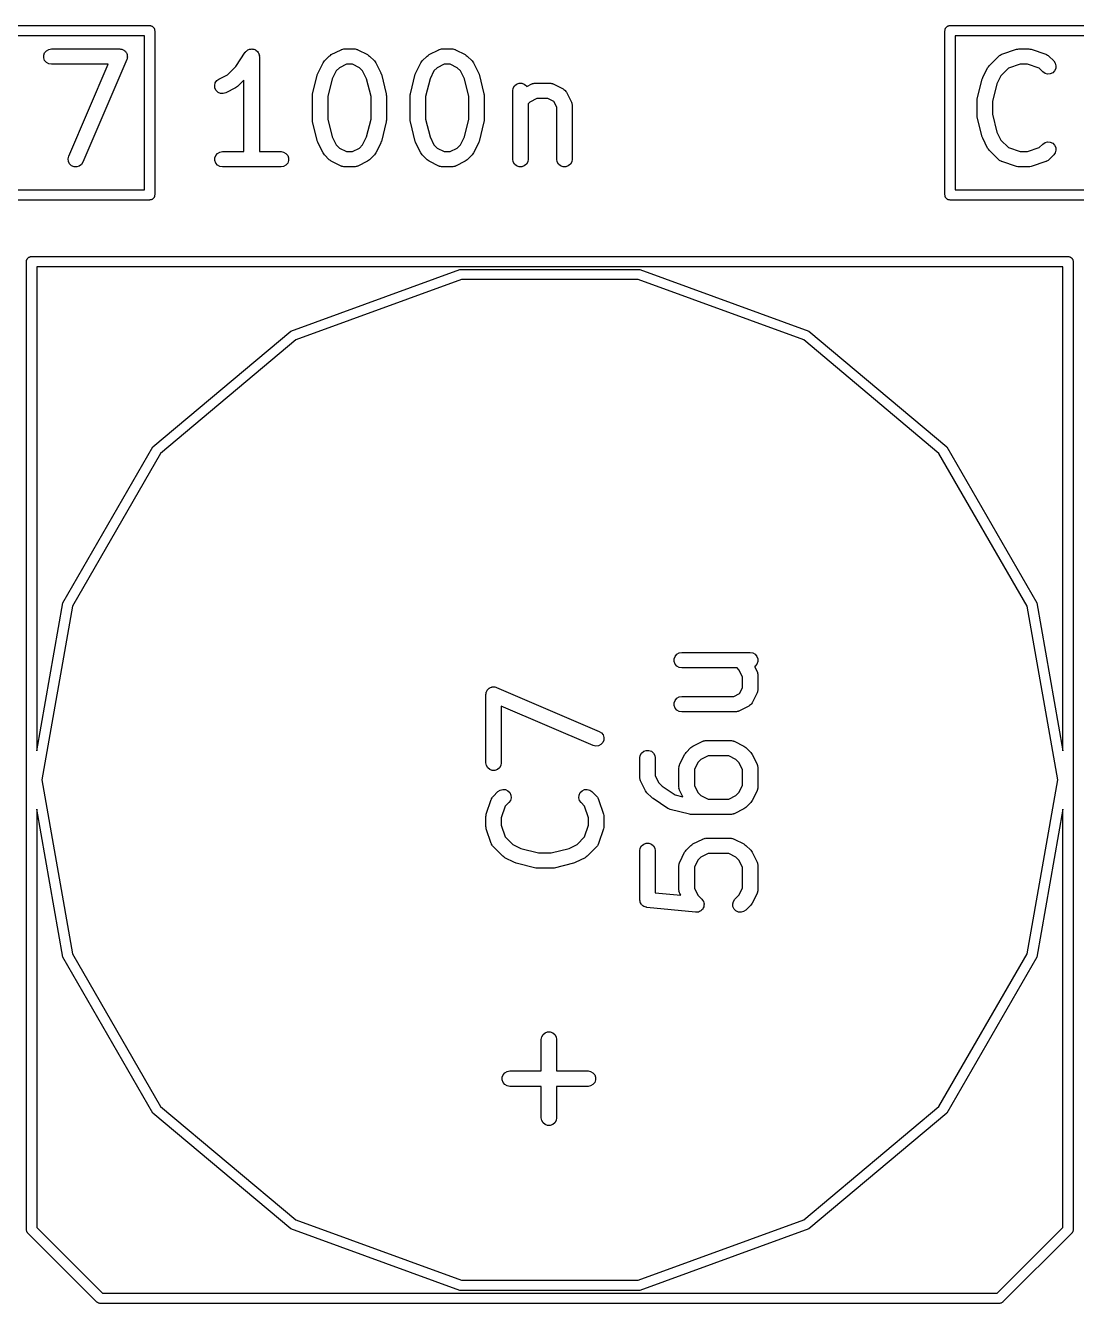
# Model space of a CAD drawing. Extents: x 1 to 57, y -99 to 45.
# Drawn here: x 23.89 to 34.13, y -72.6 to -60.15 of the extents above; entities that cross this region are included whole.
import ezdxf

# ---------------------------------------------------------------- set-up
doc = ezdxf.new("R2010")
doc.units = 0
doc.header["$MEASUREMENT"] = 0
doc.layers.add('BLACK', color=7, linetype='CONTINUOUS')

msp = doc.modelspace()

# ---------------------------------------------------------------- linework, layer by layer
at = {"layer": 'Black'}
for p, q in [((21.9, -60.15), (25.1, -60.15)), ((25.05, -60.25), (21.95, -60.25)), ((25.05, -61.75), (25.05, -60.25)), ((25.1, -60.15), (25.1043, -60.1508)), ((25.1043, -60.1508), (25.1087, -60.1508)), ((25.1087, -60.1508), (25.1128, -60.1523)), ((25.1128, -60.1523), (25.1171, -60.153)), ((25.1171, -60.153), (25.1209, -60.1552)), ((25.1209, -60.1552), (25.125, -60.1567)), ((25.125, -60.1567), (25.1284, -60.1595)), ((25.1284, -60.1595), (25.1321, -60.1617)), ((25.1321, -60.1617), (25.135, -60.165)), ((25.135, -60.165), (25.1383, -60.1679)), ((25.1383, -60.1679), (25.1405, -60.1716)), ((25.1405, -60.1716), (25.1433, -60.175)), ((25.1433, -60.175), (25.1448, -60.1791)), ((25.1448, -60.1791), (25.147, -60.1829)), ((25.147, -60.1829), (25.1477, -60.1872)), ((25.1477, -60.1872), (25.1492, -60.1913)), ((25.1492, -60.1913), (25.1492, -60.1957)), ((25.1492, -60.1957), (25.15, -60.2)), ((25.15, -60.2), (25.15, -61.8)), ((32.85, -60.2), (32.8508, -60.1957)), ((32.85, -61.8), (32.85, -60.2)), ((32.8508, -60.1913), (32.8523, -60.1872)), ((32.8508, -60.1957), (32.8508, -60.1913)), ((32.8523, -60.1872), (32.853, -60.1829)), ((32.853, -60.1829), (32.8552, -60.1791)), ((32.8552, -60.1791), (32.8567, -60.175)), ((32.8567, -60.175), (32.8595, -60.1716)), ((32.8595, -60.1716), (32.8617, -60.1679)), ((32.8617, -60.1679), (32.865, -60.165)), ((32.865, -60.165), (32.8679, -60.1617)), ((32.8679, -60.1617), (32.8716, -60.1595)), ((32.8716, -60.1595), (32.875, -60.1567)), ((32.875, -60.1567), (32.8791, -60.1552)), ((32.8791, -60.1552), (32.8829, -60.153)), ((32.8829, -60.153), (32.8872, -60.1523)), ((32.8872, -60.1523), (32.8913, -60.1508)), ((32.8913, -60.1508), (32.8957, -60.1508)), ((32.8957, -60.1508), (32.9, -60.15)), ((32.9, -60.15), (36.1, -60.15)), ((32.95, -60.25), (32.95, -61.75)), ((36.05, -60.25), (32.95, -60.25)), ((24.0946, -60.3949), (24.1172, -60.3819)), ((24.1172, -60.3819), (24.1429, -60.3774)), ((24.1429, -60.3774), (24.8095, -60.3774)), ((24.8095, -60.3774), (24.818, -60.3789)), ((24.818, -60.3789), (24.8266, -60.3794)), ((24.8266, -60.3794), (24.8308, -60.3811)), ((24.8308, -60.3811), (24.8352, -60.3819)), ((24.8352, -60.3819), (24.8426, -60.3862)), ((26.0662, -60.3844), (26.0742, -60.3804)), ((26.0742, -60.3804), (26.0783, -60.3799)), ((26.0783, -60.3799), (26.0822, -60.3785)), ((26.0822, -60.3785), (26.0912, -60.3785)), ((26.0912, -60.3785), (26.1001, -60.3775)), ((26.1001, -60.3775), (26.1041, -60.3785)), ((26.1041, -60.3785), (26.1083, -60.3785)), ((26.1083, -60.3785), (26.1167, -60.3816)), ((26.1167, -60.3816), (26.1254, -60.3837)), ((26.9706, -60.3841), (26.9743, -60.3819)), ((26.9743, -60.3819), (26.983, -60.3804)), ((26.983, -60.3804), (26.9914, -60.3779)), ((26.9914, -60.3779), (26.9957, -60.3781)), ((26.9957, -60.3781), (27, -60.3774)), ((27, -60.3774), (27.0952, -60.3774)), ((27.0952, -60.3774), (27.0995, -60.3781)), ((27.0995, -60.3781), (27.1038, -60.3779)), ((27.1038, -60.3779), (27.1122, -60.3804)), ((27.1122, -60.3804), (27.1209, -60.3819)), ((27.1209, -60.3819), (27.1246, -60.3841)), ((27.923, -60.3841), (27.9267, -60.3819)), ((27.9267, -60.3819), (27.9354, -60.3804)), ((27.9354, -60.3804), (27.9438, -60.3779)), ((27.9438, -60.3779), (27.9481, -60.3781)), ((27.9481, -60.3781), (27.9524, -60.3774)), ((27.9524, -60.3774), (28.0476, -60.3774)), ((28.0476, -60.3774), (28.0519, -60.3781)), ((28.0519, -60.3781), (28.0562, -60.3779)), ((28.0562, -60.3779), (28.0646, -60.3804)), ((28.0646, -60.3804), (28.0733, -60.3819)), ((28.0733, -60.3819), (28.077, -60.3841)), ((33.4049, -60.4288), (33.5477, -60.3812)), ((33.5477, -60.3812), (33.5596, -60.3795)), ((33.5596, -60.3795), (33.5714, -60.3774)), ((33.5714, -60.3774), (33.6667, -60.3774)), ((33.6667, -60.3774), (33.6785, -60.3795)), ((33.6785, -60.3795), (33.6904, -60.3812)), ((33.6904, -60.3812), (33.8332, -60.4288)), ((24.069, -60.4394), (24.0779, -60.4149)), ((24.069, -60.4654), (24.069, -60.4394)), ((24.0779, -60.4899), (24.069, -60.4654)), ((24.0779, -60.4149), (24.0946, -60.3949)), ((24.0946, -60.5098), (24.0779, -60.4899)), ((24.8785, -60.4819), (24.4499, -61.4819)), ((24.8426, -60.3862), (24.8506, -60.3896)), ((24.8506, -60.3896), (24.8539, -60.3927)), ((24.8539, -60.3927), (24.8577, -60.3949)), ((24.8577, -60.3949), (24.8633, -60.4015)), ((24.8633, -60.4015), (24.8696, -60.4075)), ((24.8696, -60.4075), (24.8716, -60.4114)), ((24.8716, -60.4114), (24.8745, -60.4149)), ((24.8745, -60.4149), (24.8774, -60.423)), ((24.8774, -60.423), (24.8813, -60.4307)), ((24.8804, -60.4735), (24.8785, -60.4819)), ((24.8834, -60.4654), (24.8804, -60.4735)), ((24.8813, -60.4307), (24.8819, -60.4351)), ((24.8819, -60.4351), (24.8834, -60.4394)), ((24.8834, -60.4394), (24.8834, -60.448)), ((24.8834, -60.448), (24.8844, -60.4566)), ((24.8844, -60.4566), (24.8834, -60.4609)), ((24.8834, -60.4609), (24.8834, -60.4654)), ((25.9417, -60.5475), (26.0328, -60.4108)), ((26.0328, -60.4108), (26.0357, -60.4078)), ((26.0357, -60.4078), (26.0378, -60.4042)), ((26.0378, -60.4042), (26.0446, -60.3984)), ((26.0446, -60.3984), (26.0508, -60.3919)), ((26.0508, -60.3919), (26.0546, -60.3901)), ((26.0546, -60.3901), (26.0577, -60.3874)), ((26.0577, -60.3874), (26.0662, -60.3844)), ((26.1254, -60.3837), (26.1288, -60.386)), ((26.1288, -60.386), (26.1327, -60.3874)), ((26.1327, -60.3874), (26.1396, -60.3932)), ((26.1396, -60.3932), (26.147, -60.3981)), ((26.147, -60.3981), (26.1495, -60.4015)), ((26.1495, -60.4015), (26.1527, -60.4042)), ((26.1527, -60.4042), (26.1572, -60.4119)), ((26.1572, -60.4119), (26.1625, -60.4191)), ((26.1625, -60.4191), (26.1636, -60.4231)), ((26.1636, -60.4231), (26.1657, -60.4267)), ((26.1657, -60.4267), (26.1673, -60.4355)), ((26.1673, -60.4355), (26.1698, -60.4441)), ((26.1698, -60.4441), (26.1695, -60.4483)), ((26.1695, -60.4483), (26.1702, -60.4524)), ((26.1702, -60.4524), (26.1702, -61.3774)), ((26.7901, -60.5141), (26.7972, -60.5044)), ((26.7972, -60.5044), (26.8041, -60.4946)), ((26.8041, -60.4946), (26.8517, -60.447)), ((26.8517, -60.447), (26.8616, -60.4401)), ((26.8616, -60.4401), (26.8712, -60.4329)), ((26.8712, -60.4329), (26.9665, -60.3853)), ((26.9665, -60.3853), (26.9706, -60.3841)), ((27.1246, -60.3841), (27.1288, -60.3853)), ((27.1288, -60.3853), (27.224, -60.4329)), ((27.224, -60.4329), (27.2337, -60.4401)), ((27.2337, -60.4401), (27.2435, -60.447)), ((27.2435, -60.447), (27.2911, -60.4946)), ((27.2911, -60.4946), (27.298, -60.5044)), ((27.298, -60.5044), (27.3052, -60.5141)), ((27.7424, -60.5141), (27.7496, -60.5044)), ((27.7496, -60.5044), (27.7565, -60.4946)), ((27.7565, -60.4946), (27.8041, -60.447)), ((27.8041, -60.447), (27.8139, -60.4401)), ((27.8139, -60.4401), (27.8236, -60.4329)), ((27.8236, -60.4329), (27.9188, -60.3853)), ((27.9188, -60.3853), (27.923, -60.3841)), ((28.077, -60.3841), (28.0812, -60.3853)), ((28.0812, -60.3853), (28.1764, -60.4329)), ((28.1764, -60.4329), (28.1861, -60.4401)), ((28.1861, -60.4401), (28.1959, -60.447)), ((28.1959, -60.447), (28.2435, -60.4946)), ((28.2435, -60.4946), (28.2504, -60.5044)), ((28.2504, -60.5044), (28.2576, -60.5141)), ((33.2803, -60.5422), (33.3755, -60.447)), ((33.3755, -60.447), (33.3791, -60.4445)), ((33.3791, -60.4445), (33.3819, -60.4413)), ((33.3819, -60.4413), (33.3897, -60.4371)), ((33.3897, -60.4371), (33.3969, -60.432)), ((33.3969, -60.432), (33.4011, -60.4309)), ((33.4011, -60.4309), (33.4049, -60.4288)), ((33.8332, -60.4288), (33.837, -60.4309)), ((33.837, -60.4309), (33.8412, -60.432)), ((33.8412, -60.432), (33.8484, -60.4371)), ((33.8484, -60.4371), (33.8561, -60.4413)), ((33.8561, -60.4413), (33.859, -60.4445)), ((33.859, -60.4445), (33.8626, -60.447)), ((33.8626, -60.447), (33.9102, -60.4946)), ((33.9102, -60.4946), (33.9251, -60.5159)), ((24.1172, -60.5229), (24.0946, -60.5098)), ((24.1429, -60.5274), (24.1172, -60.5229)), ((24.6958, -60.5274), (24.1429, -60.5274)), ((24.312, -61.4228), (24.6958, -60.5274)), ((25.776, -60.671), (25.8603, -60.6288)), ((25.8603, -60.6288), (25.9417, -60.5475)), ((26.6891, -60.8151), (26.7368, -60.6247)), ((26.7368, -60.6247), (26.7401, -60.6172)), ((26.7401, -60.6172), (26.7424, -60.6093)), ((26.7424, -60.6093), (26.7901, -60.5141)), ((26.9188, -60.592), (26.8803, -60.669)), ((26.9492, -60.5616), (26.9188, -60.592)), ((27.0177, -60.5274), (26.9492, -60.5616)), ((27.0775, -60.5274), (27.0177, -60.5274)), ((27.146, -60.5616), (27.0775, -60.5274)), ((27.1765, -60.592), (27.146, -60.5616)), ((27.215, -60.669), (27.1765, -60.592)), ((27.3052, -60.5141), (27.3528, -60.6093)), ((27.3528, -60.6093), (27.3551, -60.6172)), ((27.3551, -60.6172), (27.3585, -60.6247)), ((27.3585, -60.6247), (27.4061, -60.8151)), ((27.6415, -60.8151), (27.6891, -60.6247)), ((27.6891, -60.6247), (27.6925, -60.6172)), ((27.6925, -60.6172), (27.6948, -60.6093)), ((27.6948, -60.6093), (27.7424, -60.5141)), ((27.8712, -60.592), (27.8327, -60.669)), ((27.9016, -60.5616), (27.8712, -60.592)), ((27.9701, -60.5274), (27.9016, -60.5616)), ((28.0299, -60.5274), (27.9701, -60.5274)), ((28.0984, -60.5616), (28.0299, -60.5274)), ((28.1288, -60.592), (28.0984, -60.5616)), ((28.1673, -60.669), (28.1288, -60.592)), ((28.2576, -60.5141), (28.3052, -60.6093)), ((28.3052, -60.6093), (28.3075, -60.6172)), ((28.3075, -60.6172), (28.3109, -60.6247)), ((28.3109, -60.6247), (28.3585, -60.8151)), ((33.2186, -60.6569), (33.2663, -60.5617)), ((33.2663, -60.5617), (33.2734, -60.552)), ((33.2734, -60.552), (33.2803, -60.5422)), ((33.4691, -60.5656), (33.395, -60.6397)), ((33.5836, -60.5274), (33.4691, -60.5656)), ((33.6545, -60.5274), (33.5836, -60.5274)), ((33.769, -60.5656), (33.6545, -60.5274)), ((33.8041, -60.6007), (33.769, -60.5656)), ((33.8254, -60.6156), (33.8041, -60.6007)), ((33.8506, -60.6223), (33.8254, -60.6156)), ((33.8766, -60.6201), (33.8506, -60.6223)), ((33.9002, -60.6091), (33.8766, -60.6201)), ((33.9186, -60.5906), (33.9002, -60.6091)), ((33.9296, -60.567), (33.9186, -60.5906)), ((33.9251, -60.5159), (33.9319, -60.5411)), ((33.9319, -60.5411), (33.9296, -60.567)), ((25.7347, -60.7336), (25.7407, -60.7083)), ((25.7376, -60.7595), (25.7347, -60.7336)), ((25.7407, -60.7083), (25.7551, -60.6865)), ((25.7551, -60.6865), (25.776, -60.671)), ((25.948, -60.7504), (25.9383, -60.7576)), ((25.9578, -60.7435), (25.948, -60.7504)), ((26.0202, -60.6811), (25.9578, -60.7435)), ((26.0202, -61.3774), (26.0202, -60.6811)), ((26.8803, -60.669), (26.8369, -60.8426)), ((27.2583, -60.8426), (27.215, -60.669)), ((27.8327, -60.669), (27.7893, -60.8426)), ((28.2107, -60.8426), (28.1673, -60.669)), ((28.6438, -60.7601), (28.6568, -60.7375)), ((28.6568, -60.7375), (28.6768, -60.7208)), ((28.6768, -60.7208), (28.7013, -60.7119)), ((28.7013, -60.7119), (28.7273, -60.7119)), ((28.7273, -60.7119), (28.7518, -60.7208)), ((28.7518, -60.7208), (28.7717, -60.7375)), ((28.7717, -60.7375), (28.7749, -60.743)), ((28.7749, -60.743), (28.8236, -60.7186)), ((28.8236, -60.7186), (28.8277, -60.7174)), ((28.8277, -60.7174), (28.8315, -60.7152)), ((28.8315, -60.7152), (28.8401, -60.7137)), ((28.8401, -60.7137), (28.8486, -60.7112)), ((28.8486, -60.7112), (28.8529, -60.7115)), ((28.8529, -60.7115), (28.8571, -60.7107)), ((28.8571, -60.7107), (29, -60.7107)), ((29, -60.7107), (29.0043, -60.7115)), ((29.0043, -60.7115), (29.0086, -60.7112)), ((29.0086, -60.7112), (29.017, -60.7137)), ((29.017, -60.7137), (29.0257, -60.7152)), ((29.0257, -60.7152), (29.0294, -60.7174)), ((29.0294, -60.7174), (29.0335, -60.7186)), ((29.0335, -60.7186), (29.1288, -60.7663)), ((33.1653, -60.8628), (33.213, -60.6723)), ((33.213, -60.6723), (33.2163, -60.6648)), ((33.2163, -60.6648), (33.2186, -60.6569)), ((33.3565, -60.7167), (33.3131, -60.8902)), ((33.395, -60.6397), (33.3565, -60.7167)), ((25.7493, -60.7828), (25.7376, -60.7595)), ((25.7682, -60.8007), (25.7493, -60.7828)), ((25.7921, -60.811), (25.7682, -60.8007)), ((25.8181, -60.8126), (25.7921, -60.811)), ((25.8431, -60.8052), (25.8181, -60.8126)), ((25.9383, -60.7576), (25.8431, -60.8052)), ((26.6869, -60.8333), (26.6885, -60.8243)), ((26.6869, -61.0714), (26.6869, -60.8333)), ((26.6885, -60.8243), (26.6891, -60.8151)), ((26.8369, -60.8426), (26.8369, -61.0622)), ((27.2583, -61.0622), (27.2583, -60.8426)), ((27.4061, -60.8151), (27.4067, -60.8243)), ((27.4067, -60.8243), (27.4083, -60.8333)), ((27.4083, -60.8333), (27.4083, -61.0714)), ((27.6393, -60.8333), (27.6409, -60.8243)), ((27.6393, -61.0714), (27.6393, -60.8333)), ((27.6409, -60.8243), (27.6415, -60.8151)), ((27.7893, -60.8426), (27.7893, -61.0622)), ((28.2107, -61.0622), (28.2107, -60.8426)), ((28.3585, -60.8151), (28.3591, -60.8243)), ((28.3591, -60.8243), (28.3607, -60.8333)), ((28.3607, -60.8333), (28.3607, -61.0714)), ((28.6393, -60.7857), (28.6438, -60.7601)), ((28.6393, -61.4524), (28.6393, -60.7857)), ((28.8748, -60.8607), (28.8063, -60.895)), ((28.9823, -60.8607), (28.8748, -60.8607)), ((29.0393, -60.8892), (28.9823, -60.8607)), ((29.1288, -60.7663), (29.1376, -60.7728)), ((29.1376, -60.7728), (29.1468, -60.7789)), ((29.1468, -60.7789), (29.148, -60.7805)), ((29.148, -60.7805), (29.1497, -60.7818)), ((29.1497, -60.7818), (29.1558, -60.791)), ((29.1558, -60.791), (29.1623, -60.7998)), ((29.1623, -60.7998), (29.2099, -60.895)), ((33.1631, -60.881), (33.1647, -60.8719)), ((33.1647, -60.8719), (33.1653, -60.8628)), ((28.8063, -60.895), (28.7893, -60.912)), ((28.7893, -60.912), (28.7893, -61.4524)), ((29.0679, -60.9463), (29.0393, -60.8892)), ((29.0679, -61.4524), (29.0679, -60.9463)), ((29.2099, -60.895), (29.2112, -60.8992)), ((29.2112, -60.8992), (29.2133, -60.9029)), ((29.2133, -60.9029), (29.2149, -60.9116)), ((29.2149, -60.9116), (29.2174, -60.92)), ((29.2174, -60.92), (29.2171, -60.9243)), ((29.2171, -60.9243), (29.2179, -60.9286)), ((29.2179, -60.9286), (29.2179, -61.4524)), ((33.1631, -61.0238), (33.1631, -60.881)), ((33.3131, -60.8902), (33.3131, -61.0146)), ((26.6885, -61.0805), (26.6869, -61.0714)), ((26.6891, -61.0896), (26.6885, -61.0805)), ((26.7368, -61.2801), (26.6891, -61.0896)), ((26.8369, -61.0622), (26.8803, -61.2357)), ((27.215, -61.2357), (27.2583, -61.0622)), ((27.4061, -61.0896), (27.3585, -61.2801)), ((27.4067, -61.0805), (27.4061, -61.0896)), ((27.4083, -61.0714), (27.4067, -61.0805)), ((27.6409, -61.0805), (27.6393, -61.0714)), ((27.6415, -61.0896), (27.6409, -61.0805)), ((27.6891, -61.2801), (27.6415, -61.0896)), ((27.7893, -61.0622), (27.8327, -61.2357)), ((28.1673, -61.2357), (28.2107, -61.0622)), ((28.3585, -61.0896), (28.3109, -61.2801)), ((28.3591, -61.0805), (28.3585, -61.0896)), ((28.3607, -61.0714), (28.3591, -61.0805)), ((33.1647, -61.0328), (33.1631, -61.0238)), ((33.1653, -61.042), (33.1647, -61.0328)), ((33.213, -61.2325), (33.1653, -61.042)), ((33.3131, -61.0146), (33.3565, -61.1881)), ((26.8803, -61.2357), (26.9188, -61.3127)), ((27.1765, -61.3127), (27.215, -61.2357)), ((27.8327, -61.2357), (27.8712, -61.3127)), ((28.1288, -61.3127), (28.1673, -61.2357)), ((33.2163, -61.24), (33.213, -61.2325)), ((33.2186, -61.2478), (33.2163, -61.24)), ((33.2663, -61.3431), (33.2186, -61.2478)), ((33.3565, -61.1881), (33.395, -61.2651)), ((25.7839, -61.3819), (25.8095, -61.3774)), ((25.8095, -61.3774), (26.0202, -61.3774)), ((26.1702, -61.3774), (26.381, -61.3774)), ((26.381, -61.3774), (26.4066, -61.3819)), ((26.7401, -61.2876), (26.7368, -61.2801)), ((26.7424, -61.2954), (26.7401, -61.2876)), ((26.7901, -61.3907), (26.7424, -61.2954)), ((26.9188, -61.3127), (26.9492, -61.3431)), ((26.9492, -61.3431), (27.0177, -61.3774)), ((27.0177, -61.3774), (27.0775, -61.3774)), ((27.0775, -61.3774), (27.146, -61.3431)), ((27.146, -61.3431), (27.1765, -61.3127)), ((27.3528, -61.2954), (27.3052, -61.3907)), ((27.3551, -61.2876), (27.3528, -61.2954)), ((27.3585, -61.2801), (27.3551, -61.2876)), ((27.6925, -61.2876), (27.6891, -61.2801)), ((27.6948, -61.2954), (27.6925, -61.2876)), ((27.7424, -61.3907), (27.6948, -61.2954)), ((27.8712, -61.3127), (27.9016, -61.3431)), ((27.9016, -61.3431), (27.9701, -61.3774)), ((27.9701, -61.3774), (28.0299, -61.3774)), ((28.0299, -61.3774), (28.0984, -61.3431)), ((28.0984, -61.3431), (28.1288, -61.3127)), ((28.3052, -61.2954), (28.2576, -61.3907)), ((28.3075, -61.2876), (28.3052, -61.2954)), ((28.3109, -61.2801), (28.3075, -61.2876)), ((33.2734, -61.3527), (33.2663, -61.3431)), ((33.2803, -61.3626), (33.2734, -61.3527)), ((33.3755, -61.4578), (33.2803, -61.3626)), ((33.395, -61.2651), (33.4691, -61.3392)), ((33.4691, -61.3392), (33.5836, -61.3774)), ((33.5836, -61.3774), (33.6545, -61.3774)), ((33.6545, -61.3774), (33.769, -61.3392)), ((33.769, -61.3392), (33.8041, -61.3041)), ((33.8041, -61.3041), (33.8254, -61.2892)), ((33.8254, -61.2892), (33.8506, -61.2824)), ((33.8506, -61.2824), (33.8766, -61.2847)), ((33.8766, -61.2847), (33.9002, -61.2957)), ((33.9002, -61.2957), (33.9186, -61.3141)), ((33.9186, -61.3141), (33.9296, -61.3377)), ((33.9319, -61.3637), (33.9251, -61.3888)), ((33.9296, -61.3377), (33.9319, -61.3637)), ((24.3061, -61.4482), (24.312, -61.4228)), ((24.3092, -61.4741), (24.3061, -61.4482)), ((24.3209, -61.4973), (24.3092, -61.4741)), ((24.3399, -61.5151), (24.3209, -61.4973)), ((24.4499, -61.4819), (24.4356, -61.5037)), ((25.7357, -61.4394), (25.7446, -61.4149)), ((25.7357, -61.4654), (25.7357, -61.4394)), ((25.7446, -61.4899), (25.7357, -61.4654)), ((25.7446, -61.4149), (25.7613, -61.3949)), ((25.7613, -61.5098), (25.7446, -61.4899)), ((25.7613, -61.3949), (25.7839, -61.3819)), ((26.4066, -61.3819), (26.4292, -61.3949)), ((26.4292, -61.3949), (26.4459, -61.4149)), ((26.4459, -61.4899), (26.4292, -61.5098)), ((26.4459, -61.4149), (26.4548, -61.4394)), ((26.4548, -61.4654), (26.4459, -61.4899)), ((26.4548, -61.4394), (26.4548, -61.4654)), ((26.7972, -61.4003), (26.7901, -61.3907)), ((26.8041, -61.4102), (26.7972, -61.4003)), ((26.8517, -61.4578), (26.8041, -61.4102)), ((26.8616, -61.4647), (26.8517, -61.4578)), ((26.8712, -61.4718), (26.8616, -61.4647)), ((26.9665, -61.5195), (26.8712, -61.4718)), ((27.224, -61.4718), (27.1288, -61.5195)), ((27.2337, -61.4647), (27.224, -61.4718)), ((27.2435, -61.4578), (27.2337, -61.4647)), ((27.2911, -61.4102), (27.2435, -61.4578)), ((27.298, -61.4003), (27.2911, -61.4102)), ((27.3052, -61.3907), (27.298, -61.4003)), ((27.7496, -61.4003), (27.7424, -61.3907)), ((27.7565, -61.4102), (27.7496, -61.4003)), ((27.8041, -61.4578), (27.7565, -61.4102)), ((27.8139, -61.4647), (27.8041, -61.4578)), ((27.8236, -61.4718), (27.8139, -61.4647)), ((27.9188, -61.5195), (27.8236, -61.4718)), ((28.1764, -61.4718), (28.0812, -61.5195)), ((28.1861, -61.4647), (28.1764, -61.4718)), ((28.1959, -61.4578), (28.1861, -61.4647)), ((28.2435, -61.4102), (28.1959, -61.4578)), ((28.2504, -61.4003), (28.2435, -61.4102)), ((28.2576, -61.3907), (28.2504, -61.4003)), ((28.6438, -61.478), (28.6393, -61.4524)), ((28.6568, -61.5006), (28.6438, -61.478)), ((28.6768, -61.5173), (28.6568, -61.5006)), ((28.7717, -61.5006), (28.7518, -61.5173)), ((28.7848, -61.478), (28.7717, -61.5006)), ((28.7893, -61.4524), (28.7848, -61.478)), ((29.0724, -61.478), (29.0679, -61.4524)), ((29.0854, -61.5006), (29.0724, -61.478)), ((29.1054, -61.5173), (29.0854, -61.5006)), ((29.2003, -61.5006), (29.1804, -61.5173)), ((29.2133, -61.478), (29.2003, -61.5006)), ((29.2179, -61.4524), (29.2133, -61.478)), ((33.3791, -61.4603), (33.3755, -61.4578)), ((33.3819, -61.4635), (33.3791, -61.4603)), ((33.3897, -61.4677), (33.3819, -61.4635)), ((33.3969, -61.4727), (33.3897, -61.4677)), ((33.4011, -61.4739), (33.3969, -61.4727)), ((33.4049, -61.4759), (33.4011, -61.4739)), ((33.5477, -61.5235), (33.4049, -61.4759)), ((33.8332, -61.4759), (33.6904, -61.5235)), ((33.837, -61.4739), (33.8332, -61.4759)), ((33.8412, -61.4727), (33.837, -61.4739)), ((33.8484, -61.4677), (33.8412, -61.4727)), ((33.8561, -61.4635), (33.8484, -61.4677)), ((33.859, -61.4603), (33.8561, -61.4635)), ((33.8626, -61.4578), (33.859, -61.4603)), ((33.9102, -61.4102), (33.8626, -61.4578)), ((33.9251, -61.3888), (33.9102, -61.4102)), ((24.3638, -61.5254), (24.3399, -61.5151)), ((24.3898, -61.5269), (24.3638, -61.5254)), ((24.4148, -61.5193), (24.3898, -61.5269)), ((24.4356, -61.5037), (24.4148, -61.5193)), ((25.7839, -61.5229), (25.7613, -61.5098)), ((25.8095, -61.5274), (25.7839, -61.5229)), ((26.381, -61.5274), (25.8095, -61.5274)), ((26.4066, -61.5229), (26.381, -61.5274)), ((26.4292, -61.5098), (26.4066, -61.5229)), ((26.9706, -61.5207), (26.9665, -61.5195)), ((26.9743, -61.5229), (26.9706, -61.5207)), ((26.983, -61.5244), (26.9743, -61.5229)), ((26.9914, -61.5269), (26.983, -61.5244)), ((26.9957, -61.5266), (26.9914, -61.5269)), ((27, -61.5274), (26.9957, -61.5266)), ((27.0952, -61.5274), (27, -61.5274)), ((27.0995, -61.5266), (27.0952, -61.5274)), ((27.1038, -61.5269), (27.0995, -61.5266)), ((27.1122, -61.5244), (27.1038, -61.5269)), ((27.1209, -61.5229), (27.1122, -61.5244)), ((27.1246, -61.5207), (27.1209, -61.5229)), ((27.1288, -61.5195), (27.1246, -61.5207)), ((27.923, -61.5207), (27.9188, -61.5195)), ((27.9267, -61.5229), (27.923, -61.5207)), ((27.9354, -61.5244), (27.9267, -61.5229)), ((27.9438, -61.5269), (27.9354, -61.5244)), ((27.9481, -61.5266), (27.9438, -61.5269)), ((27.9524, -61.5274), (27.9481, -61.5266)), ((28.0476, -61.5274), (27.9524, -61.5274)), ((28.0519, -61.5266), (28.0476, -61.5274)), ((28.0562, -61.5269), (28.0519, -61.5266)), ((28.0646, -61.5244), (28.0562, -61.5269)), ((28.0733, -61.5229), (28.0646, -61.5244)), ((28.077, -61.5207), (28.0733, -61.5229)), ((28.0812, -61.5195), (28.077, -61.5207)), ((28.7013, -61.5262), (28.6768, -61.5173)), ((28.7273, -61.5262), (28.7013, -61.5262)), ((28.7518, -61.5173), (28.7273, -61.5262)), ((29.1298, -61.5262), (29.1054, -61.5173)), ((29.1559, -61.5262), (29.1298, -61.5262)), ((29.1804, -61.5173), (29.1559, -61.5262)), ((33.5596, -61.5253), (33.5477, -61.5235)), ((33.5714, -61.5274), (33.5596, -61.5253)), ((33.6667, -61.5274), (33.5714, -61.5274)), ((33.6785, -61.5253), (33.6667, -61.5274)), ((33.6904, -61.5235), (33.6785, -61.5253)), ((21.95, -61.75), (25.05, -61.75)), ((32.95, -61.75), (36.05, -61.75)), ((25.1, -61.85), (21.9, -61.85)), ((25.1043, -61.8492), (25.1, -61.85)), ((25.1087, -61.8492), (25.1043, -61.8492)), ((25.1128, -61.8477), (25.1087, -61.8492)), ((25.1171, -61.847), (25.1128, -61.8477)), ((25.1209, -61.8448), (25.1171, -61.847)), ((25.125, -61.8433), (25.1209, -61.8448)), ((25.1284, -61.8405), (25.125, -61.8433)), ((25.1321, -61.8383), (25.1284, -61.8405)), ((25.135, -61.835), (25.1321, -61.8383)), ((25.1383, -61.8321), (25.135, -61.835)), ((25.1405, -61.8284), (25.1383, -61.8321)), ((25.1433, -61.825), (25.1405, -61.8284)), ((25.1448, -61.8209), (25.1433, -61.825)), ((25.147, -61.8171), (25.1448, -61.8209)), ((25.1477, -61.8128), (25.147, -61.8171)), ((25.1492, -61.8087), (25.1477, -61.8128)), ((25.15, -61.8), (25.1492, -61.8043)), ((25.1492, -61.8043), (25.1492, -61.8087)), ((32.8508, -61.8043), (32.85, -61.8)), ((32.8508, -61.8087), (32.8508, -61.8043)), ((32.8523, -61.8128), (32.8508, -61.8087)), ((32.853, -61.8171), (32.8523, -61.8128)), ((32.8552, -61.8209), (32.853, -61.8171)), ((32.8567, -61.825), (32.8552, -61.8209)), ((32.8595, -61.8284), (32.8567, -61.825)), ((32.8617, -61.8321), (32.8595, -61.8284)), ((32.865, -61.835), (32.8617, -61.8321)), ((32.8679, -61.8383), (32.865, -61.835)), ((32.8716, -61.8405), (32.8679, -61.8383)), ((32.875, -61.8433), (32.8716, -61.8405)), ((32.8791, -61.8448), (32.875, -61.8433)), ((32.8829, -61.847), (32.8791, -61.8448)), ((32.8872, -61.8477), (32.8829, -61.847)), ((32.8913, -61.8492), (32.8872, -61.8477)), ((32.8957, -61.8492), (32.8913, -61.8492)), ((32.9, -61.85), (32.8957, -61.8492)), ((36.1, -61.85), (32.9, -61.85)), ((23.9, -62.45), (23.9008, -62.4457)), ((23.9, -71.88), (23.9, -62.45)), ((23.9008, -62.4413), (23.9023, -62.4372)), ((23.9008, -62.4457), (23.9008, -62.4413)), ((23.9023, -62.4372), (23.903, -62.4329)), ((23.903, -62.4329), (23.9052, -62.4291)), ((23.9052, -62.4291), (23.9067, -62.425)), ((23.9067, -62.425), (23.9095, -62.4216)), ((23.9095, -62.4216), (23.9117, -62.4179)), ((23.9117, -62.4179), (23.915, -62.415)), ((23.915, -62.415), (23.9179, -62.4117)), ((23.9179, -62.4117), (23.9216, -62.4095)), ((23.9216, -62.4095), (23.925, -62.4067)), ((23.925, -62.4067), (23.9291, -62.4052)), ((23.9291, -62.4052), (23.9329, -62.403)), ((23.9329, -62.403), (23.9372, -62.4023)), ((23.9372, -62.4023), (23.9413, -62.4008)), ((23.9413, -62.4008), (23.9457, -62.4008)), ((23.9457, -62.4008), (23.95, -62.4)), ((23.95, -62.4), (34.05, -62.4)), ((34.05, -62.4), (34.0543, -62.4008)), ((34.0543, -62.4008), (34.0587, -62.4008)), ((34.0587, -62.4008), (34.0628, -62.4023)), ((34.0628, -62.4023), (34.0671, -62.403)), ((34.0671, -62.403), (34.0709, -62.4052)), ((34.0709, -62.4052), (34.075, -62.4067)), ((34.075, -62.4067), (34.0784, -62.4095)), ((34.0784, -62.4095), (34.0821, -62.4117)), ((34.0821, -62.4117), (34.085, -62.415)), ((34.085, -62.415), (34.0883, -62.4179)), ((34.0883, -62.4179), (34.0905, -62.4216)), ((34.0905, -62.4216), (34.0933, -62.425)), ((34.0933, -62.425), (34.0948, -62.4291)), ((34.0948, -62.4291), (34.097, -62.4329)), ((34.097, -62.4329), (34.0977, -62.4372)), ((34.0977, -62.4372), (34.0992, -62.4413)), ((34.0992, -62.4413), (34.0992, -62.4457)), ((34.0992, -62.4457), (34.1, -62.45)), ((34.1, -62.45), (34.1, -71.88)), ((24, -62.5), (24, -67.2164)), ((34, -62.5), (24, -62.5)), ((26.475, -63.1266), (28.1231, -62.5267)), ((28.1231, -62.5267), (29.8769, -62.5267)), ((29.8769, -62.5267), (31.525, -63.1266)), ((34, -67.2164), (34, -62.5)), ((28.1404, -62.6252), (26.525, -63.2132)), ((29.8596, -62.6252), (28.1404, -62.6252)), ((31.475, -63.2132), (29.8596, -62.6252)), ((25.1315, -64.2539), (26.475, -63.1266)), ((26.525, -63.2132), (25.2081, -64.3182)), ((32.7919, -64.3182), (31.475, -63.2132)), ((31.525, -63.1266), (32.8685, -64.2539)), ((24.2546, -65.7728), (25.1315, -64.2539)), ((25.2081, -64.3182), (24.3485, -65.807)), ((33.6515, -65.807), (32.7919, -64.3182)), ((32.8685, -64.2539), (33.7454, -65.7728)), ((24, -67.2164), (24.2546, -65.7728)), ((24.3485, -65.807), (24.05, -67.5)), ((33.95, -67.5), (33.6515, -65.807)), ((33.7454, -65.7728), (34, -67.2164)), ((30.2119, -66.3203), (30.2208, -66.2958)), ((30.2119, -66.3464), (30.2119, -66.3203)), ((30.2208, -66.3708), (30.2119, -66.3464)), ((30.2208, -66.2958), (30.2375, -66.2759)), ((30.2375, -66.2759), (30.2601, -66.2629)), ((30.2601, -66.2629), (30.2857, -66.2583)), ((30.2857, -66.2583), (30.9524, -66.2583)), ((30.9524, -66.2583), (30.978, -66.2629)), ((30.978, -66.2629), (31.0006, -66.2759)), ((31.0006, -66.2759), (31.0173, -66.2958)), ((31.0173, -66.2958), (31.0262, -66.3203)), ((31.0262, -66.3464), (31.0173, -66.3708)), ((31.0262, -66.3203), (31.0262, -66.3464)), ((30.2375, -66.3908), (30.2208, -66.3708)), ((30.2601, -66.4038), (30.2375, -66.3908)), ((30.2857, -66.4083), (30.2601, -66.4038)), ((30.8261, -66.4083), (30.2857, -66.4083)), ((30.8431, -66.4254), (30.8261, -66.4083)), ((30.8774, -66.4939), (30.8431, -66.4254)), ((31.0006, -66.3908), (30.9951, -66.3939)), ((30.9951, -66.3939), (31.0195, -66.4426)), ((31.0173, -66.3708), (31.0006, -66.3908)), ((31.0195, -66.4426), (31.0207, -66.4468)), ((31.0207, -66.4468), (31.0229, -66.4505)), ((31.0229, -66.4505), (31.0244, -66.4592)), ((31.0244, -66.4592), (31.0269, -66.4676)), ((31.0269, -66.4676), (31.0266, -66.4719)), ((31.0266, -66.4719), (31.0274, -66.4762)), ((31.0274, -66.4762), (31.0274, -66.619)), ((28.4015, -66.6129), (28.4075, -66.6066)), ((28.4075, -66.6066), (28.4114, -66.6046)), ((28.4114, -66.6046), (28.4149, -66.6017)), ((28.4149, -66.6017), (28.423, -66.5988)), ((28.423, -66.5988), (28.4307, -66.5949)), ((28.4307, -66.5949), (28.4351, -66.5943)), ((28.4351, -66.5943), (28.4394, -66.5928)), ((28.4394, -66.5928), (28.448, -66.5928)), ((28.448, -66.5928), (28.4566, -66.5918)), ((28.4566, -66.5918), (28.4609, -66.5928)), ((28.4609, -66.5928), (28.4654, -66.5928)), ((28.4654, -66.5928), (28.4735, -66.5958)), ((28.4735, -66.5958), (28.4819, -66.5977)), ((28.4819, -66.5977), (29.4819, -67.0263)), ((30.8489, -66.6584), (30.8774, -66.6013)), ((30.8774, -66.6013), (30.8774, -66.4939)), ((28.3774, -66.6667), (28.3789, -66.6582)), ((28.3774, -67.3333), (28.3774, -66.6667)), ((28.3789, -66.6582), (28.3794, -66.6495)), ((28.3794, -66.6495), (28.3811, -66.6454)), ((28.3811, -66.6454), (28.3819, -66.641)), ((28.3819, -66.641), (28.3862, -66.6335)), ((28.3862, -66.6335), (28.3896, -66.6256)), ((28.3896, -66.6256), (28.3927, -66.6223)), ((28.3927, -66.6223), (28.3949, -66.6185)), ((28.3949, -66.6185), (28.4015, -66.6129)), ((30.2119, -66.7489), (30.2208, -66.7244)), ((30.2208, -66.7244), (30.2375, -66.7045)), ((30.2375, -66.7045), (30.2601, -66.6914)), ((30.2601, -66.6914), (30.2857, -66.6869)), ((30.2857, -66.6869), (30.7918, -66.6869)), ((30.7918, -66.6869), (30.8489, -66.6584)), ((31.0195, -66.6526), (30.9718, -66.7478)), ((31.0207, -66.6484), (31.0195, -66.6526)), ((31.0229, -66.6447), (31.0207, -66.6484)), ((31.0244, -66.636), (31.0229, -66.6447)), ((31.0269, -66.6276), (31.0244, -66.636)), ((31.0274, -66.619), (31.0266, -66.6233)), ((31.0266, -66.6233), (31.0269, -66.6276)), ((29.4228, -67.1642), (28.5274, -66.7804)), ((28.5274, -66.7804), (28.5274, -67.3333)), ((30.2119, -66.7749), (30.2119, -66.7489)), ((30.2208, -66.7994), (30.2119, -66.7749)), ((30.2375, -66.8194), (30.2208, -66.7994)), ((30.2601, -66.8324), (30.2375, -66.8194)), ((30.2857, -66.8369), (30.2601, -66.8324)), ((30.8095, -66.8369), (30.2857, -66.8369)), ((30.8138, -66.8362), (30.8095, -66.8369)), ((30.8181, -66.8364), (30.8138, -66.8362)), ((30.8265, -66.8339), (30.8181, -66.8364)), ((30.8352, -66.8324), (30.8265, -66.8339)), ((30.8389, -66.8302), (30.8352, -66.8324)), ((30.8431, -66.829), (30.8389, -66.8302)), ((30.9383, -66.7814), (30.8431, -66.829)), ((30.9471, -66.7748), (30.9383, -66.7814)), ((30.9563, -66.7687), (30.9471, -66.7748)), ((30.9576, -66.7671), (30.9563, -66.7687)), ((30.9592, -66.7659), (30.9576, -66.7671)), ((30.9653, -66.7567), (30.9592, -66.7659)), ((30.9718, -66.7478), (30.9653, -66.7567)), ((29.4819, -67.0263), (29.5037, -67.0406)), ((29.5037, -67.0406), (29.5193, -67.0614)), ((29.5193, -67.0614), (29.5269, -67.0864)), ((29.5269, -67.0864), (29.5254, -67.1124)), ((29.4482, -67.1701), (29.4228, -67.1642)), ((29.4741, -67.167), (29.4482, -67.1701)), ((29.4973, -67.1553), (29.4741, -67.167)), ((29.5151, -67.1363), (29.4973, -67.1553)), ((29.5254, -67.1124), (29.5151, -67.1363)), ((29.8949, -67.2375), (29.9149, -67.2208)), ((29.9149, -67.2208), (29.9394, -67.2119)), ((29.9394, -67.2119), (29.9654, -67.2119)), ((29.9654, -67.2119), (29.9899, -67.2208)), ((29.9899, -67.2208), (30.0098, -67.2375)), ((30.3279, -67.2327), (30.3755, -67.1851)), ((30.3755, -67.1851), (30.3854, -67.1782)), ((30.3854, -67.1782), (30.395, -67.171)), ((30.395, -67.171), (30.4903, -67.1234)), ((30.4903, -67.1234), (30.4944, -67.1222)), ((30.4944, -67.1222), (30.4982, -67.12)), ((30.4982, -67.12), (30.5068, -67.1185)), ((30.5068, -67.1185), (30.5152, -67.116)), ((30.5152, -67.116), (30.5196, -67.1162)), ((30.5196, -67.1162), (30.5238, -67.1155)), ((30.5238, -67.1155), (30.7619, -67.1155)), ((30.7619, -67.1155), (30.7662, -67.1162)), ((30.7662, -67.1162), (30.7705, -67.116)), ((30.7705, -67.116), (30.7789, -67.1185)), ((30.7789, -67.1185), (30.7876, -67.12)), ((30.7876, -67.12), (30.7913, -67.1222)), ((30.7913, -67.1222), (30.7954, -67.1234)), ((30.7954, -67.1234), (30.8907, -67.171)), ((30.8907, -67.171), (30.9003, -67.1782)), ((30.9003, -67.1782), (30.9102, -67.1851)), ((30.9102, -67.1851), (30.9578, -67.2327)), ((28.3819, -67.359), (28.3774, -67.3333)), ((28.5274, -67.3333), (28.5229, -67.359)), ((29.8774, -67.2857), (29.8819, -67.2601)), ((29.8774, -67.4762), (29.8774, -67.2857)), ((29.8819, -67.2601), (29.8949, -67.2375)), ((30.0098, -67.2375), (30.0229, -67.2601)), ((30.0229, -67.2601), (30.0274, -67.2857)), ((30.0274, -67.2857), (30.0274, -67.4585)), ((30.2629, -67.3553), (30.265, -67.3516)), ((30.265, -67.3516), (30.2663, -67.3474)), ((30.2663, -67.3474), (30.3139, -67.2522)), ((30.3139, -67.2522), (30.321, -67.2425)), ((30.321, -67.2425), (30.3279, -67.2327)), ((30.4426, -67.3301), (30.4083, -67.3987)), ((30.473, -67.2997), (30.4426, -67.3301)), ((30.5415, -67.2655), (30.473, -67.2997)), ((30.7442, -67.2655), (30.5415, -67.2655)), ((30.8127, -67.2997), (30.7442, -67.2655)), ((30.8431, -67.3301), (30.8127, -67.2997)), ((30.8774, -67.3987), (30.8431, -67.3301)), ((30.9578, -67.2327), (30.9647, -67.2425)), ((30.9647, -67.2425), (30.9718, -67.2522)), ((30.9718, -67.2522), (31.0195, -67.3474)), ((31.0195, -67.3474), (31.0207, -67.3516)), ((31.0207, -67.3516), (31.0229, -67.3553)), ((28.3949, -67.3815), (28.3819, -67.359)), ((28.4149, -67.3983), (28.3949, -67.3815)), ((28.4394, -67.4072), (28.4149, -67.3983)), ((28.4654, -67.4072), (28.4394, -67.4072)), ((28.4899, -67.3983), (28.4654, -67.4072)), ((28.5098, -67.3815), (28.4899, -67.3983)), ((28.5229, -67.359), (28.5098, -67.3815)), ((29.8781, -67.4804), (29.8774, -67.4762)), ((30.0274, -67.4585), (30.0616, -67.527)), ((30.2583, -67.381), (30.2591, -67.3767)), ((30.2583, -67.5714), (30.2583, -67.381)), ((30.2588, -67.3724), (30.2613, -67.364)), ((30.2591, -67.3767), (30.2588, -67.3724)), ((30.2613, -67.364), (30.2629, -67.3553)), ((30.4083, -67.3987), (30.4083, -67.5537)), ((30.8774, -67.5537), (30.8774, -67.3987)), ((31.0229, -67.3553), (31.0244, -67.364)), ((31.0244, -67.364), (31.0269, -67.3724)), ((31.0269, -67.3724), (31.0266, -67.3767)), ((31.0266, -67.3767), (31.0274, -67.381)), ((31.0274, -67.381), (31.0274, -67.5714)), ((24.05, -67.5), (24.3485, -69.193)), ((28.4946, -67.6136), (28.5159, -67.5987)), ((28.5159, -67.5987), (28.5411, -67.592)), ((28.5411, -67.592), (28.567, -67.5942)), ((28.567, -67.5942), (28.5906, -67.6052)), ((29.3141, -67.6052), (29.3377, -67.5942)), ((29.3377, -67.5942), (29.3637, -67.592)), ((29.3637, -67.592), (29.3888, -67.5987)), ((29.3888, -67.5987), (29.4102, -67.6136)), ((29.8779, -67.4848), (29.8781, -67.4804)), ((29.8804, -67.4932), (29.8779, -67.4848)), ((29.8819, -67.5018), (29.8804, -67.4932)), ((29.8841, -67.5056), (29.8819, -67.5018)), ((29.8853, -67.5097), (29.8841, -67.5056)), ((29.9329, -67.605), (29.8853, -67.5097)), ((30.0616, -67.527), (30.0954, -67.5608)), ((30.0954, -67.5608), (30.2213, -67.6447)), ((30.2591, -67.5757), (30.2583, -67.5714)), ((30.2588, -67.58), (30.2591, -67.5757)), ((30.2613, -67.5884), (30.2588, -67.58)), ((30.2629, -67.5971), (30.2613, -67.5884)), ((30.265, -67.6008), (30.2629, -67.5971)), ((30.2663, -67.605), (30.265, -67.6008)), ((30.4083, -67.5537), (30.4426, -67.6222)), ((30.8431, -67.6222), (30.8774, -67.5537)), ((31.0207, -67.6008), (31.0195, -67.605)), ((31.0229, -67.5971), (31.0207, -67.6008)), ((31.0244, -67.5884), (31.0229, -67.5971)), ((31.0269, -67.58), (31.0244, -67.5884)), ((31.0274, -67.5714), (31.0266, -67.5757)), ((31.0266, -67.5757), (31.0269, -67.58)), ((33.6515, -69.193), (33.95, -67.5)), ((28.3812, -67.8334), (28.4288, -67.6906)), ((28.4288, -67.6906), (28.4309, -67.6868)), ((28.4309, -67.6868), (28.432, -67.6826)), ((28.432, -67.6826), (28.4371, -67.6754)), ((28.4371, -67.6754), (28.4413, -67.6677)), ((28.4413, -67.6677), (28.4445, -67.6648)), ((28.4445, -67.6648), (28.447, -67.6613)), ((28.447, -67.6613), (28.4946, -67.6136)), ((28.6007, -67.7197), (28.5656, -67.7548)), ((28.5906, -67.6052), (28.6091, -67.6236)), ((28.6156, -67.6984), (28.6007, -67.7197)), ((28.6091, -67.6236), (28.6201, -67.6473)), ((28.6223, -67.6732), (28.6156, -67.6984)), ((28.6201, -67.6473), (28.6223, -67.6732)), ((29.2824, -67.6732), (29.2847, -67.6473)), ((29.2892, -67.6984), (29.2824, -67.6732)), ((29.2847, -67.6473), (29.2957, -67.6236)), ((29.3041, -67.7197), (29.2892, -67.6984)), ((29.2957, -67.6236), (29.3141, -67.6052)), ((29.3392, -67.7548), (29.3041, -67.7197)), ((29.4102, -67.6136), (29.4578, -67.6613)), ((29.4578, -67.6613), (29.4603, -67.6648)), ((29.4603, -67.6648), (29.4635, -67.6677)), ((29.4635, -67.6677), (29.4677, -67.6754)), ((29.4677, -67.6754), (29.4727, -67.6826)), ((29.4727, -67.6826), (29.4739, -67.6868)), ((29.4739, -67.6868), (29.4759, -67.6906)), ((29.4759, -67.6906), (29.5235, -67.8334)), ((29.9401, -67.6146), (29.9329, -67.605)), ((29.947, -67.6245), (29.9401, -67.6146)), ((29.9946, -67.6721), (29.947, -67.6245)), ((30.0007, -67.6763), (29.9946, -67.6721)), ((30.006, -67.6815), (30.0007, -67.6763)), ((30.1489, -67.7767), (30.006, -67.6815)), ((30.2213, -67.6447), (30.2954, -67.6632)), ((30.2954, -67.6632), (30.2663, -67.605)), ((30.4426, -67.6222), (30.473, -67.6526)), ((30.473, -67.6526), (30.5415, -67.6869)), ((30.5415, -67.6869), (30.7442, -67.6869)), ((30.7442, -67.6869), (30.8127, -67.6526)), ((30.8127, -67.6526), (30.8431, -67.6222)), ((30.9578, -67.7197), (30.9102, -67.7673)), ((30.9647, -67.7099), (30.9578, -67.7197)), ((30.9718, -67.7002), (30.9647, -67.7099)), ((31.0195, -67.605), (30.9718, -67.7002)), ((24.2546, -69.2272), (24, -67.7836)), ((24, -67.7836), (24, -71.8593)), ((28.3774, -67.8571), (28.3795, -67.8453)), ((28.3795, -67.8453), (28.3812, -67.8334)), ((28.5656, -67.7548), (28.5274, -67.8693)), ((29.3774, -67.8693), (29.3392, -67.7548)), ((29.5235, -67.8334), (29.5253, -67.8453)), ((29.5253, -67.8453), (29.5274, -67.8571)), ((30.1606, -67.7818), (30.1489, -67.7767)), ((30.1723, -67.787), (30.1606, -67.7818)), ((30.3628, -67.8347), (30.1723, -67.787)), ((30.3719, -67.8353), (30.3628, -67.8347)), ((30.381, -67.8369), (30.3719, -67.8353)), ((30.7619, -67.8369), (30.381, -67.8369)), ((30.7662, -67.8362), (30.7619, -67.8369)), ((30.7705, -67.8364), (30.7662, -67.8362)), ((30.7789, -67.8339), (30.7705, -67.8364)), ((30.7876, -67.8324), (30.7789, -67.8339)), ((30.7913, -67.8302), (30.7876, -67.8324)), ((30.7954, -67.829), (30.7913, -67.8302)), ((30.8907, -67.7814), (30.7954, -67.829)), ((30.9003, -67.7742), (30.8907, -67.7814)), ((30.9102, -67.7673), (30.9003, -67.7742)), ((34, -67.7836), (33.7454, -69.2272)), ((34, -71.8593), (34, -67.7836)), ((28.3774, -67.9524), (28.3774, -67.8571)), ((28.3795, -67.9642), (28.3774, -67.9524)), ((28.3812, -67.9761), (28.3795, -67.9642)), ((28.4288, -68.119), (28.3812, -67.9761)), ((28.5274, -67.8693), (28.5274, -67.9402)), ((28.5274, -67.9402), (28.5656, -68.0547)), ((29.3392, -68.0547), (29.3774, -67.9402)), ((29.3774, -67.9402), (29.3774, -67.8693)), ((29.5235, -67.9761), (29.4759, -68.119)), ((29.5253, -67.9642), (29.5235, -67.9761)), ((29.5274, -67.9524), (29.5253, -67.9642)), ((29.5274, -67.8571), (29.5274, -67.9524)), ((28.5656, -68.0547), (28.6397, -68.1288)), ((29.2651, -68.1288), (29.3392, -68.0547)), ((30.395, -68.1234), (30.4903, -68.0758)), ((30.4903, -68.0758), (30.4944, -68.0745)), ((30.4944, -68.0745), (30.4982, -68.0724)), ((30.4982, -68.0724), (30.5068, -68.0709)), ((30.5068, -68.0709), (30.5152, -68.0683)), ((30.5152, -68.0683), (30.5196, -68.0686)), ((30.5196, -68.0686), (30.5238, -68.0679)), ((30.5238, -68.0679), (30.7619, -68.0679)), ((30.7619, -68.0679), (30.7662, -68.0686)), ((30.7662, -68.0686), (30.7705, -68.0683)), ((30.7705, -68.0683), (30.7789, -68.0709)), ((30.7789, -68.0709), (30.7876, -68.0724)), ((30.7876, -68.0724), (30.7913, -68.0745)), ((30.7913, -68.0745), (30.7954, -68.0758)), ((30.7954, -68.0758), (30.8907, -68.1234)), ((28.4309, -68.1228), (28.4288, -68.119)), ((28.432, -68.1269), (28.4309, -68.1228)), ((28.4371, -68.1341), (28.432, -68.1269)), ((28.4413, -68.1419), (28.4371, -68.1341)), ((28.4445, -68.1447), (28.4413, -68.1419)), ((28.447, -68.1483), (28.4445, -68.1447)), ((28.5422, -68.2435), (28.447, -68.1483)), ((28.6397, -68.1288), (28.7167, -68.1673)), ((28.7167, -68.1673), (28.8902, -68.2107)), ((28.8902, -68.2107), (29.0146, -68.2107)), ((29.0146, -68.2107), (29.1881, -68.1673)), ((29.1881, -68.1673), (29.2651, -68.1288)), ((29.4578, -68.1483), (29.3626, -68.2435)), ((29.4603, -68.1447), (29.4578, -68.1483)), ((29.4635, -68.1419), (29.4603, -68.1447)), ((29.4677, -68.1341), (29.4635, -68.1419)), ((29.4727, -68.1269), (29.4677, -68.1341)), ((29.4739, -68.1228), (29.4727, -68.1269)), ((29.4759, -68.119), (29.4739, -68.1228)), ((29.8774, -68.1905), (29.8819, -68.1648)), ((29.8774, -68.6667), (29.8774, -68.1905)), ((29.8819, -68.1648), (29.8949, -68.1423)), ((29.8949, -68.1423), (29.9149, -68.1255)), ((29.9149, -68.1255), (29.9394, -68.1166)), ((29.9394, -68.1166), (29.9654, -68.1166)), ((29.9654, -68.1166), (29.9899, -68.1255)), ((29.9899, -68.1255), (30.0098, -68.1423)), ((30.0098, -68.1423), (30.0229, -68.1648)), ((30.0229, -68.1648), (30.0274, -68.1905)), ((30.0274, -68.1905), (30.0274, -68.5988)), ((30.2663, -68.2998), (30.3139, -68.2046)), ((30.3139, -68.2046), (30.321, -68.1949)), ((30.321, -68.1949), (30.3279, -68.1851)), ((30.3279, -68.1851), (30.3755, -68.1374)), ((30.3755, -68.1374), (30.3854, -68.1306)), ((30.3854, -68.1306), (30.395, -68.1234)), ((30.5415, -68.2179), (30.473, -68.2521)), ((30.7442, -68.2179), (30.5415, -68.2179)), ((30.8127, -68.2521), (30.7442, -68.2179)), ((30.8907, -68.1234), (30.9003, -68.1306)), ((30.9003, -68.1306), (30.9102, -68.1374)), ((30.9102, -68.1374), (30.9578, -68.1851)), ((30.9578, -68.1851), (30.9647, -68.1949)), ((30.9647, -68.1949), (30.9718, -68.2046)), ((30.9718, -68.2046), (31.0195, -68.2998)), ((28.552, -68.2504), (28.5422, -68.2435)), ((28.5617, -68.2576), (28.552, -68.2504)), ((28.6569, -68.3052), (28.5617, -68.2576)), ((28.6648, -68.3075), (28.6569, -68.3052)), ((28.6723, -68.3109), (28.6648, -68.3075)), ((28.8628, -68.3585), (28.6723, -68.3109)), ((29.2325, -68.3109), (29.042, -68.3585)), ((29.24, -68.3075), (29.2325, -68.3109)), ((29.2478, -68.3052), (29.24, -68.3075)), ((29.3431, -68.2576), (29.2478, -68.3052)), ((29.3527, -68.2504), (29.3431, -68.2576)), ((29.3626, -68.2435), (29.3527, -68.2504)), ((30.2583, -68.3333), (30.2591, -68.3291)), ((30.2583, -68.5714), (30.2583, -68.3333)), ((30.2588, -68.3248), (30.2613, -68.3163)), ((30.2591, -68.3291), (30.2588, -68.3248)), ((30.2613, -68.3163), (30.2629, -68.3077)), ((30.2629, -68.3077), (30.265, -68.3039)), ((30.265, -68.3039), (30.2663, -68.2998)), ((30.4426, -68.2825), (30.4083, -68.351)), ((30.473, -68.2521), (30.4426, -68.2825)), ((30.8431, -68.2825), (30.8127, -68.2521)), ((30.8774, -68.351), (30.8431, -68.2825)), ((31.0195, -68.2998), (31.0207, -68.3039)), ((31.0207, -68.3039), (31.0229, -68.3077)), ((31.0229, -68.3077), (31.0244, -68.3163)), ((31.0244, -68.3163), (31.0269, -68.3248)), ((31.0269, -68.3248), (31.0266, -68.3291)), ((31.0266, -68.3291), (31.0274, -68.3333)), ((31.0274, -68.3333), (31.0274, -68.5714)), ((28.8719, -68.3591), (28.8628, -68.3585)), ((28.881, -68.3607), (28.8719, -68.3591)), ((29.0238, -68.3607), (28.881, -68.3607)), ((29.0328, -68.3591), (29.0238, -68.3607)), ((29.042, -68.3585), (29.0328, -68.3591)), ((30.4083, -68.351), (30.4083, -68.5537)), ((30.8774, -68.5537), (30.8774, -68.351)), ((30.0274, -68.5988), (30.2756, -68.6236)), ((30.2591, -68.5757), (30.2583, -68.5714)), ((30.2588, -68.58), (30.2591, -68.5757)), ((30.2613, -68.5884), (30.2588, -68.58)), ((30.2629, -68.5971), (30.2613, -68.5884)), ((30.265, -68.6008), (30.2629, -68.5971)), ((30.4083, -68.5537), (30.4426, -68.6222)), ((30.8431, -68.6222), (30.8774, -68.5537)), ((31.0229, -68.5971), (31.0207, -68.6008)), ((31.0244, -68.5884), (31.0229, -68.5971)), ((31.0269, -68.58), (31.0244, -68.5884)), ((31.0274, -68.5714), (31.0266, -68.5757)), ((31.0266, -68.5757), (31.0269, -68.58)), ((29.8779, -68.6695), (29.8774, -68.6667)), ((29.8776, -68.6723), (29.8779, -68.6695)), ((29.8801, -68.6822), (29.8776, -68.6723)), ((29.8819, -68.6923), (29.8801, -68.6822)), ((29.8833, -68.6948), (29.8819, -68.6923)), ((29.884, -68.6975), (29.8833, -68.6948)), ((29.8898, -68.706), (29.884, -68.6975)), ((29.8949, -68.7149), (29.8898, -68.706)), ((29.8971, -68.7167), (29.8949, -68.7149)), ((29.8987, -68.719), (29.8971, -68.7167)), ((29.907, -68.725), (29.8987, -68.719)), ((30.2663, -68.605), (30.265, -68.6008)), ((30.2756, -68.6236), (30.2663, -68.605)), ((30.4426, -68.6222), (30.4816, -68.6613)), ((30.4816, -68.6613), (30.4819, -68.6616)), ((30.4819, -68.6616), (30.4823, -68.6619)), ((30.4823, -68.6619), (30.4893, -68.6723)), ((30.4893, -68.6723), (30.4965, -68.6826)), ((30.4965, -68.6826), (30.4967, -68.683)), ((30.4967, -68.683), (30.4969, -68.6834)), ((30.4969, -68.6834), (30.5, -68.6956)), ((30.5, -68.6956), (30.5033, -68.7077)), ((30.5021, -68.7212), (30.501, -68.7337)), ((30.5034, -68.7087), (30.5021, -68.7212)), ((30.5033, -68.7077), (30.5032, -68.7082)), ((30.5032, -68.7082), (30.5034, -68.7087)), ((30.7824, -68.7077), (30.7892, -68.6826)), ((30.7847, -68.7337), (30.7824, -68.7077)), ((30.7892, -68.6826), (30.8041, -68.6613)), ((30.8041, -68.6613), (30.8431, -68.6222)), ((30.9578, -68.7197), (30.9102, -68.7673)), ((30.9647, -68.7099), (30.9578, -68.7197)), ((30.9718, -68.7002), (30.9647, -68.7099)), ((31.0195, -68.605), (30.9718, -68.7002)), ((31.0207, -68.6008), (31.0195, -68.605)), ((29.9149, -68.7316), (29.907, -68.725)), ((29.9175, -68.7326), (29.9149, -68.7316)), ((29.9198, -68.7342), (29.9175, -68.7326)), ((29.9297, -68.737), (29.9198, -68.7342)), ((29.9394, -68.7405), (29.9297, -68.737)), ((29.9422, -68.7405), (29.9394, -68.7405)), ((29.9449, -68.7413), (29.9422, -68.7405)), ((30.4211, -68.7889), (29.9449, -68.7413)), ((30.4216, -68.7889), (30.4211, -68.7889)), ((30.422, -68.789), (30.4216, -68.7889)), ((30.4345, -68.7879), (30.422, -68.789)), ((30.4471, -68.787), (30.4345, -68.7879)), ((30.4475, -68.7868), (30.4471, -68.787)), ((30.448, -68.7867), (30.4475, -68.7868)), ((30.4594, -68.7814), (30.448, -68.7867)), ((30.4708, -68.7763), (30.4594, -68.7814)), ((30.4712, -68.7759), (30.4708, -68.7763)), ((30.4716, -68.7757), (30.4712, -68.7759)), ((30.4805, -68.7668), (30.4716, -68.7757)), ((30.4895, -68.7581), (30.4805, -68.7668)), ((30.4897, -68.7576), (30.4895, -68.7581)), ((30.49, -68.7573), (30.4897, -68.7576)), ((30.4953, -68.7459), (30.49, -68.7573)), ((30.5008, -68.7346), (30.4953, -68.7459)), ((30.501, -68.7337), (30.5008, -68.7341)), ((30.5008, -68.7341), (30.5008, -68.7346)), ((30.7957, -68.7573), (30.7847, -68.7337)), ((30.8141, -68.7757), (30.7957, -68.7573)), ((30.8377, -68.7867), (30.8141, -68.7757)), ((30.8637, -68.789), (30.8377, -68.7867)), ((30.8888, -68.7823), (30.8637, -68.789)), ((30.9102, -68.7673), (30.8888, -68.7823)), ((24.3485, -69.193), (25.2081, -70.6818)), ((32.7919, -70.6818), (33.6515, -69.193)), ((25.1315, -70.7461), (24.2546, -69.2272)), ((33.7454, -69.2272), (32.8685, -70.7461)), ((28.934, -69.9808), (28.9539, -69.9641)), ((28.9539, -69.9641), (28.9784, -69.9552)), ((28.9784, -69.9552), (29.0045, -69.9552)), ((29.0045, -69.9552), (29.0289, -69.9641)), ((29.0289, -69.9641), (29.0489, -69.9808)), ((28.9164, -70.029), (28.921, -70.0034)), ((28.9164, -70.335), (28.9164, -70.029)), ((28.921, -70.0034), (28.934, -69.9808)), ((29.0489, -69.9808), (29.0619, -70.0034)), ((29.0619, -70.0034), (29.0664, -70.029)), ((29.0664, -70.029), (29.0664, -70.335)), ((28.5623, -70.3525), (28.5848, -70.3395)), ((28.5848, -70.3395), (28.6105, -70.335)), ((28.6105, -70.335), (28.9164, -70.335)), ((29.0664, -70.335), (29.3724, -70.335)), ((29.3724, -70.335), (29.398, -70.3395)), ((29.398, -70.3395), (29.4206, -70.3525)), ((28.5366, -70.397), (28.5455, -70.3725)), ((28.5366, -70.423), (28.5366, -70.397)), ((28.5455, -70.4475), (28.5366, -70.423)), ((28.5455, -70.3725), (28.5623, -70.3525)), ((28.5623, -70.4675), (28.5455, -70.4475)), ((29.4206, -70.3525), (29.4373, -70.3725)), ((29.4373, -70.4475), (29.4206, -70.4675)), ((29.4373, -70.3725), (29.4462, -70.397)), ((29.4462, -70.423), (29.4373, -70.4475)), ((29.4462, -70.397), (29.4462, -70.423)), ((28.5848, -70.4805), (28.5623, -70.4675)), ((28.6105, -70.485), (28.5848, -70.4805)), ((28.9164, -70.485), (28.6105, -70.485)), ((28.9164, -70.791), (28.9164, -70.485)), ((29.3724, -70.485), (29.0664, -70.485)), ((29.0664, -70.485), (29.0664, -70.791)), ((29.398, -70.4805), (29.3724, -70.485)), ((29.4206, -70.4675), (29.398, -70.4805)), ((25.2081, -70.6818), (26.525, -71.7868)), ((31.475, -71.7868), (32.7919, -70.6818)), ((26.475, -71.8734), (25.1315, -70.7461)), ((28.921, -70.8166), (28.9164, -70.791)), ((28.934, -70.8392), (28.921, -70.8166)), ((28.9539, -70.8559), (28.934, -70.8392)), ((29.0489, -70.8392), (29.0289, -70.8559)), ((29.0619, -70.8166), (29.0489, -70.8392)), ((29.0664, -70.791), (29.0619, -70.8166)), ((32.8685, -70.7461), (31.525, -71.8734)), ((28.9784, -70.8648), (28.9539, -70.8559)), ((29.0045, -70.8648), (28.9784, -70.8648)), ((29.0289, -70.8559), (29.0045, -70.8648)), ((26.525, -71.7868), (28.1404, -72.3748)), ((29.8596, -72.3748), (31.475, -71.7868)), ((23.9004, -71.8822), (23.9, -71.88)), ((23.9002, -71.8844), (23.9004, -71.8822)), ((23.9019, -71.8907), (23.9002, -71.8844)), ((23.903, -71.8971), (23.9019, -71.8907)), ((23.9041, -71.899), (23.903, -71.8971)), ((23.9047, -71.9011), (23.9041, -71.899)), ((23.9084, -71.9065), (23.9047, -71.9011)), ((23.9117, -71.9121), (23.9084, -71.9065)), ((23.9134, -71.9136), (23.9117, -71.9121)), ((23.9146, -71.9154), (23.9134, -71.9136)), ((24.5846, -72.5854), (23.9146, -71.9154)), ((24, -71.8593), (24.6407, -72.5)), ((28.1231, -72.4733), (26.475, -71.8734)), ((31.525, -71.8734), (29.8769, -72.4733)), ((33.3593, -72.5), (34, -71.8593)), ((34.0854, -71.9154), (33.4154, -72.5854)), ((34.0866, -71.9136), (34.0854, -71.9154)), ((34.0883, -71.9121), (34.0866, -71.9136)), ((34.0916, -71.9065), (34.0883, -71.9121)), ((34.0953, -71.9011), (34.0916, -71.9065)), ((34.0959, -71.899), (34.0953, -71.9011)), ((34.097, -71.8971), (34.0959, -71.899)), ((34.0981, -71.8907), (34.097, -71.8971)), ((34.0998, -71.8844), (34.0981, -71.8907)), ((34.1, -71.88), (34.0996, -71.8822)), ((34.0996, -71.8822), (34.0998, -71.8844)), ((28.1404, -72.3748), (29.8596, -72.3748)), ((24.6407, -72.5), (33.3593, -72.5)), ((29.8769, -72.4733), (28.1231, -72.4733)), ((24.5864, -72.5866), (24.5846, -72.5854)), ((24.5879, -72.5883), (24.5864, -72.5866)), ((24.5935, -72.5916), (24.5879, -72.5883)), ((24.5989, -72.5953), (24.5935, -72.5916)), ((24.601, -72.5959), (24.5989, -72.5953)), ((24.6029, -72.597), (24.601, -72.5959)), ((24.6093, -72.5981), (24.6029, -72.597)), ((24.6156, -72.5998), (24.6093, -72.5981)), ((24.6178, -72.5996), (24.6156, -72.5998)), ((24.62, -72.6), (24.6178, -72.5996)), ((33.38, -72.6), (24.62, -72.6)), ((33.3822, -72.5996), (33.38, -72.6)), ((33.3844, -72.5998), (33.3822, -72.5996)), ((33.3907, -72.5981), (33.3844, -72.5998)), ((33.3971, -72.597), (33.3907, -72.5981)), ((33.399, -72.5959), (33.3971, -72.597)), ((33.4011, -72.5953), (33.399, -72.5959)), ((33.4065, -72.5916), (33.4011, -72.5953)), ((33.4121, -72.5883), (33.4065, -72.5916)), ((33.4136, -72.5866), (33.4121, -72.5883)), ((33.4154, -72.5854), (33.4136, -72.5866))]:
    msp.add_line(p, q, dxfattribs=at)

doc.saveas('drawing.dxf')
